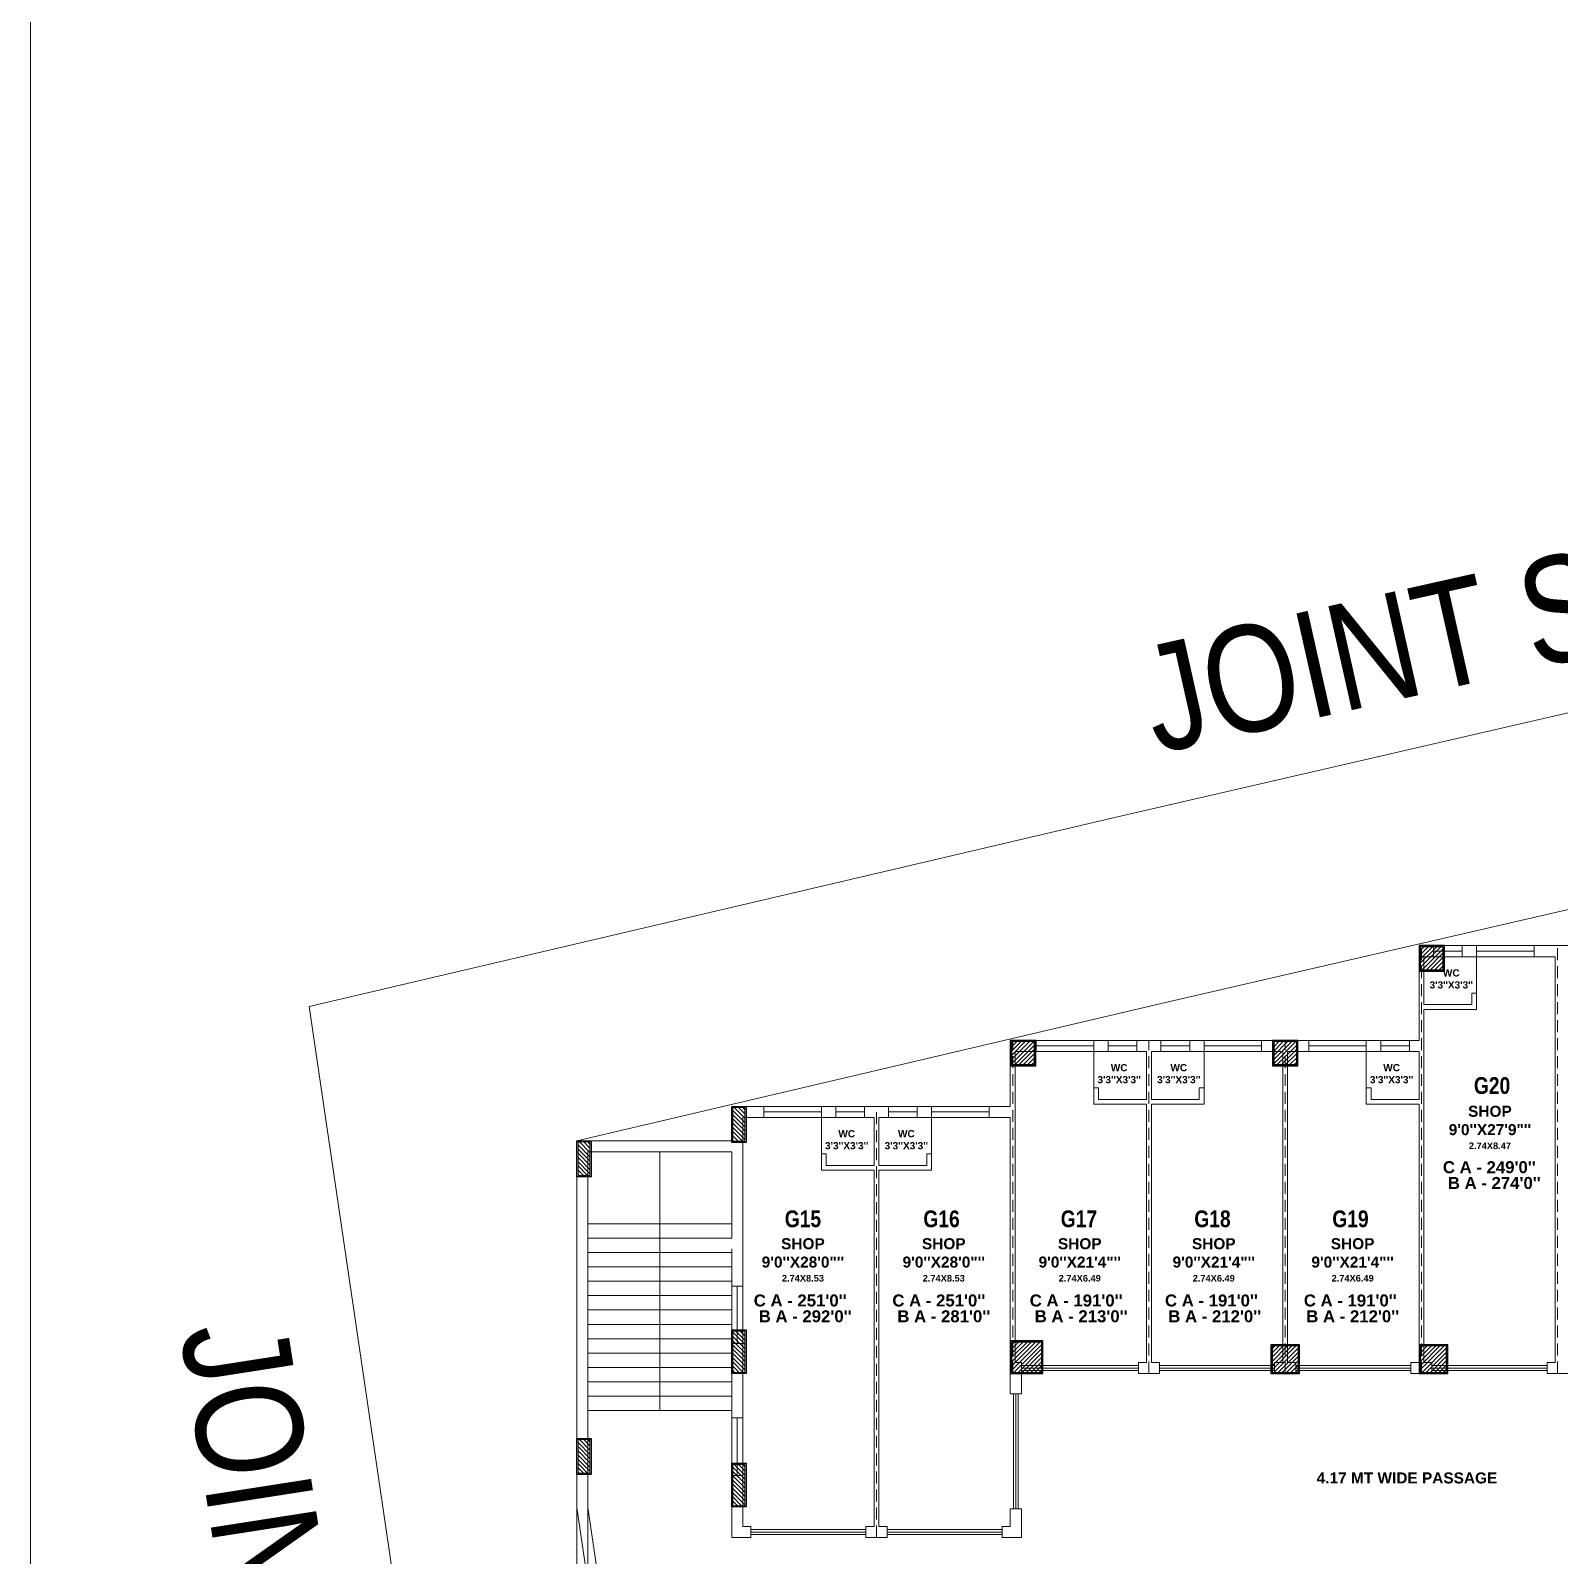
# Model space of a CAD drawing. Header units: metres. Extents: x 0 to 8495, y 0 to 3455.
# Drawn here: x 8253.02 to 8284.91, y 248.09 to 279.9 of the extents above; entities that cross this region are included whole.
import ezdxf

# ---------------------------------------------------------------- set-up
doc = ezdxf.new("R2010")
doc.units = ezdxf.units.M
doc.header["$MEASUREMENT"] = 0
doc.linetypes.add('DASH2', pattern=[0.375, 0.25, -0.125])
doc.layers.get('0').update_dxf_attribs({"lineweight": 18})
for name, color, linetype, lineweight in [('_PrintItems', 7, 'Continuous', 20), ('Columns', 12, 'Continuous', 25), ('furniture', 30, 'Continuous', 20)]:
    doc.layers.add(name, color=color, linetype=linetype, lineweight=lineweight)
doc.styles.add('PreDCRFont', font='ARIALN.TTF')
doc.styles.get("Standard").update_dxf_attribs({"font": 'ARIALN.TTF', "height": 0.2})

msp = doc.modelspace()

# ---------------------------------------------------------------- hatches: boundary and pattern name
at = {"layer": 'Columns', "lineweight": 20}
h = msp.add_hatch(dxfattribs=at)
h.set_pattern_fill('ANSI31', color=5, scale=0.5)
h.set_pattern_definition([(45, (1150.81008, -195.571585), (-0.0441941738, 0.0441941738), [])])
h.paths.add_polyline_path([(8282.482, 260.787), (8282.002, 260.787), (8282.002, 260.307), (8282.482, 260.307)])
h = msp.add_hatch(dxfattribs=at)
h.set_pattern_fill('ANSI31', color=5, scale=0.5)
h.set_pattern_definition([(45, (1142.28643, -199.525565), (-0.0441941738, 0.0441941738), [])])
h.paths.add_polyline_path([(8273.478, 258.33), (8273.958, 258.33), (8273.958, 258.81), (8273.478, 258.81)])
h = msp.add_hatch(dxfattribs=at)
h.set_pattern_fill('ANSI31', color=5, scale=0.5)
h.set_pattern_definition([(45, (1147.753864, -199.525565), (-0.0441941738, 0.0441941738), [])])
h.paths.add_polyline_path([(8278.946, 258.33), (8279.426, 258.33), (8279.426, 258.81), (8278.946, 258.81)])
at = {"layer": 'Columns', "lineweight": 0}
h = msp.add_hatch(dxfattribs=at)
h.set_pattern_fill('ANSI31', color=256, scale=0.5, angle=-90)
h.set_pattern_definition([(315, (1134.13284, -193.962855), (0.0441941738, 0.0441941738), [])])
h.paths.add_polyline_path([(8267.666, 256.732), (8267.916, 256.732), (8267.916, 257.432), (8267.666, 257.432)])
h = msp.add_hatch(dxfattribs=at)
h.set_pattern_fill('ANSI31', color=256, scale=0.5, angle=-90)
h.set_pattern_definition([(315, (1130.90284, -194.67857), (0.0441941738, 0.0441941738), [])])
h.paths.add_polyline_path([(8264.436, 256.016), (8264.686, 256.016), (8264.686, 256.716), (8264.436, 256.716)])
h = msp.add_hatch(dxfattribs=at)
h.set_pattern_fill('ANSI31', color=1, scale=0.5, angle=-90)
h.set_pattern_definition([(315, (1134.13284, -198.85648), (0.0441941738, 0.0441941738), [])])
h.paths.add_polyline_path([(8267.666, 251.909), (8267.916, 251.909), (8267.916, 252.769), (8267.666, 252.769)])
at = {"layer": 'Columns'}
h = msp.add_hatch(dxfattribs=at)
h.set_pattern_fill('ANSI31', color=6, scale=0.5)
h.set_pattern_definition([(45, (1142.43643, -205.94749), (-0.0441941738, 0.0441941738), [])])
h.paths.add_polyline_path([(8274.108, 251.909), (8274.108, 252.539), (8273.478, 252.539), (8273.478, 251.909)])
h = msp.add_hatch(dxfattribs=at)
h.set_pattern_fill('ANSI31', scale=0.5)
h.set_pattern_definition([(45, (1147.753864, -205.87749), (-0.0441941738, 0.0441941738), [])])
h.paths.add_polyline_path([(8278.911, 251.909), (8279.461, 251.909), (8279.461, 252.459), (8278.911, 252.459)])
h = msp.add_hatch(dxfattribs=at)
h.set_pattern_fill('ANSI31', scale=0.5)
h.set_pattern_definition([(45, (1150.84508, -205.87749), (-0.0441941738, 0.0441941738), [])])
h.paths.add_polyline_path([(8282.002, 251.909), (8282.552, 251.909), (8282.552, 252.459), (8282.002, 252.459)])
at = {"layer": 'Columns', "lineweight": 0}
h = msp.add_hatch(dxfattribs=at)
h.set_pattern_fill('ANSI31', color=256, scale=0.5, angle=-90)
h.set_pattern_definition([(315, (1130.90284, -200.88857), (0.0441941738, 0.0441941738), [])])
h.paths.add_polyline_path([(8264.436, 249.806), (8264.686, 249.806), (8264.686, 250.506), (8264.436, 250.506)])
h = msp.add_hatch(dxfattribs=at)
h.set_pattern_fill('ANSI31', color=1, scale=0.5, angle=-90)
h.set_pattern_definition([(315, (1134.13284, -201.40857), (0.0441941738, 0.0441941738), [])])
h.paths.add_polyline_path([(8267.666, 249.126), (8267.916, 249.126), (8267.916, 249.986), (8267.666, 249.986)])

# ---------------------------------------------------------------- linework, layer by layer
at = {"lineweight": 0}
for p, q in [((8287.659, 260.812), (8281.977, 260.812)), ((8281.977, 258.835), (8281.977, 260.812)), ((8281.977, 260.582), (8281.977, 259.582)), ((8281.977, 260.153), (8281.977, 260.582)), ((8281.977, 260.582), (8281.977, 259.582)), ((8281.977, 260.582), (8281.977, 259.582)), ((8281.977, 260.582), (8281.977, 259.582)), ((8281.977, 260.582), (8281.977, 259.582)), ((8281.977, 260.153), (8281.977, 260.582)), ((8282.077, 260.582), (8282.077, 259.582)), ((8284.818, 260.582), (8282.077, 260.582)), ((8282.077, 260.582), (8282.077, 259.582)), ((8282.077, 260.153), (8282.077, 260.582)), ((8282.077, 260.582), (8282.077, 259.582)), ((8282.077, 260.153), (8282.077, 260.582)), ((8282.077, 260.582), (8282.077, 259.582)), ((8282.077, 260.582), (8282.077, 259.582)), ((8282.077, 260.582), (8282.077, 259.582)), ((8283.077, 260.582), (8282.077, 260.582)), ((8282.077, 260.582), (8282.077, 259.582)), ((8282.077, 260.582), (8283.077, 260.582)), ((8282.277, 260.582), (8282.277, 260.812)), ((8282.877, 260.697), (8282.277, 260.697)), ((8282.877, 260.582), (8282.277, 260.582)), ((8282.577, 260.812), (8282.877, 260.812)), ((8282.877, 260.812), (8282.877, 260.582)), ((8283.077, 260.582), (8283.177, 260.582)), ((8283.177, 260.582), (8283.177, 259.482)), ((8283.177, 260.582), (8283.177, 259.822)), ((8284.818, 260.582), (8284.818, 252.114)), ((8282.077, 259.923), (8282.077, 260.352)), ((8283.077, 259.582), (8282.077, 259.582)), ((8283.077, 259.822), (8283.077, 259.582)), ((8283.177, 259.822), (8283.077, 259.822)), ((8282.077, 259.482), (8282.077, 252.114)), ((8283.177, 259.482), (8282.077, 259.482)), ((8281.977, 258.835), (8273.453, 258.835)), ((8273.453, 257.457), (8273.453, 258.835)), ((8273.553, 258.605), (8273.553, 252.114)), ((8276.294, 258.605), (8273.553, 258.605)), ((8273.553, 258.146), (8273.553, 258.605)), ((8275.194, 258.605), (8275.194, 257.505)), ((8275.294, 258.605), (8275.194, 258.605)), ((8275.194, 258.605), (8275.194, 257.845)), ((8275.294, 258.605), (8276.294, 258.605)), ((8276.294, 258.605), (8275.294, 258.605)), ((8275.794, 258.835), (8275.494, 258.835)), ((8275.494, 258.835), (8275.494, 258.605)), ((8275.494, 258.72), (8276.094, 258.72)), ((8275.494, 258.605), (8276.094, 258.605)), ((8276.094, 258.605), (8276.094, 258.835)), ((8276.294, 258.605), (8276.294, 257.605)), ((8276.294, 258.605), (8276.294, 257.605)), ((8276.294, 258.176), (8276.294, 258.605)), ((8276.294, 258.605), (8276.294, 257.605)), ((8276.294, 258.605), (8276.294, 257.605)), ((8276.294, 258.605), (8276.294, 257.605)), ((8276.294, 258.605), (8276.294, 257.605)), ((8276.294, 258.176), (8276.294, 258.605)), ((8276.394, 258.605), (8276.394, 257.605)), ((8279.136, 258.605), (8276.394, 258.605)), ((8276.394, 258.605), (8276.394, 257.605)), ((8276.394, 258.176), (8276.394, 258.605)), ((8276.394, 258.605), (8276.394, 257.605)), ((8276.394, 258.176), (8276.394, 258.605)), ((8276.394, 258.605), (8276.394, 257.605)), ((8276.394, 258.605), (8276.394, 257.605)), ((8276.394, 258.605), (8276.394, 257.605)), ((8277.394, 258.605), (8276.394, 258.605)), ((8276.394, 258.605), (8276.394, 257.605)), ((8276.394, 258.605), (8277.394, 258.605)), ((8276.594, 258.605), (8276.594, 258.835)), ((8277.194, 258.72), (8276.594, 258.72)), ((8277.194, 258.605), (8276.594, 258.605)), ((8276.894, 258.835), (8277.194, 258.835)), ((8277.194, 258.835), (8277.194, 258.605)), ((8277.394, 258.605), (8277.494, 258.605)), ((8277.494, 258.605), (8277.494, 257.505)), ((8277.494, 258.605), (8277.494, 257.845)), ((8279.136, 258.605), (8279.136, 252.114)), ((8281.977, 258.605), (8279.236, 258.605)), ((8279.236, 258.605), (8279.236, 252.114)), ((8280.877, 258.605), (8280.877, 257.505)), ((8280.977, 258.605), (8280.877, 258.605)), ((8280.877, 258.605), (8280.877, 257.845)), ((8280.977, 258.605), (8281.977, 258.605)), ((8281.977, 258.605), (8280.977, 258.605)), ((8281.477, 258.835), (8281.177, 258.835)), ((8281.177, 258.835), (8281.177, 258.605)), ((8281.177, 258.72), (8281.777, 258.72)), ((8281.177, 258.605), (8281.777, 258.605)), ((8281.777, 258.605), (8281.777, 258.835)), ((8281.977, 258.605), (8281.977, 257.605)), ((8275.194, 257.845), (8275.294, 257.845)), ((8275.294, 257.845), (8275.294, 257.605)), ((8277.394, 257.845), (8277.394, 257.605)), ((8277.494, 257.845), (8277.394, 257.845)), ((8280.877, 257.845), (8280.977, 257.845)), ((8280.977, 257.845), (8280.977, 257.605)), ((8267.641, 257.457), (8267.641, 256.741)), ((8267.641, 257.457), (8273.453, 257.457)), ((8270.112, 257.457), (8269.812, 257.457)), ((8269.812, 257.457), (8269.812, 257.227)), ((8269.812, 257.342), (8270.412, 257.342)), ((8270.412, 257.227), (8270.412, 257.457)), ((8270.912, 257.227), (8270.912, 257.457)), ((8271.512, 257.342), (8270.912, 257.342)), ((8271.212, 257.457), (8271.512, 257.457)), ((8271.512, 257.457), (8271.512, 257.227)), ((8275.194, 257.505), (8276.294, 257.505)), ((8275.294, 257.605), (8276.294, 257.605)), ((8276.294, 257.505), (8276.294, 252.114)), ((8277.394, 257.605), (8276.394, 257.605)), ((8276.394, 257.505), (8276.394, 252.114)), ((8277.494, 257.505), (8276.394, 257.505)), ((8280.877, 257.505), (8281.977, 257.505)), ((8280.977, 257.605), (8281.977, 257.605)), ((8281.977, 257.505), (8281.977, 252.114)), ((8267.871, 257.227), (8267.871, 248.693)), ((8267.871, 257.227), (8270.612, 257.227)), ((8269.512, 257.227), (8269.512, 256.127)), ((8269.612, 257.227), (8269.512, 257.227)), ((8269.512, 257.227), (8269.512, 256.467)), ((8269.612, 257.227), (8270.612, 257.227)), ((8270.612, 257.227), (8269.612, 257.227)), ((8269.812, 257.227), (8270.412, 257.227)), ((8270.612, 257.227), (8270.612, 256.227)), ((8270.612, 257.227), (8270.612, 256.227)), ((8270.612, 257.227), (8270.612, 256.227)), ((8270.612, 256.798), (8270.612, 257.227)), ((8270.612, 257.227), (8270.612, 256.227)), ((8270.612, 257.227), (8270.612, 256.227)), ((8270.612, 257.227), (8270.612, 256.227)), ((8270.612, 257.227), (8270.612, 256.227)), ((8270.612, 256.798), (8270.612, 257.227)), ((8270.712, 257.227), (8270.712, 256.227)), ((8270.712, 257.227), (8270.712, 256.227)), ((8270.712, 257.227), (8273.453, 257.227)), ((8270.712, 257.227), (8270.712, 256.227)), ((8270.712, 256.798), (8270.712, 257.227)), ((8270.712, 257.227), (8270.712, 256.227)), ((8270.712, 256.798), (8270.712, 257.227)), ((8270.712, 257.227), (8270.712, 256.227)), ((8270.712, 257.227), (8270.712, 256.227)), ((8270.712, 257.227), (8270.712, 256.227)), ((8271.712, 257.227), (8270.712, 257.227)), ((8270.712, 257.227), (8270.712, 256.227)), ((8270.712, 257.227), (8271.712, 257.227)), ((8271.512, 257.227), (8270.912, 257.227)), ((8271.712, 257.227), (8271.812, 257.227)), ((8271.812, 257.227), (8271.812, 256.127)), ((8271.812, 257.227), (8271.812, 256.467)), ((8273.453, 257.227), (8273.453, 251.461)), ((8264.411, 254.717), (8264.411, 256.741)), ((8264.411, 256.741), (8267.641, 256.741)), ((8264.641, 256.511), (8264.641, 252.987)), ((8264.641, 256.511), (8267.641, 256.511)), ((8267.641, 256.511), (8267.641, 255.961)), ((8267.641, 256.511), (8267.641, 255.011)), ((8267.641, 256.382), (8267.641, 254.717)), ((8269.512, 256.467), (8269.612, 256.467)), ((8269.612, 256.467), (8269.612, 256.227)), ((8271.712, 256.467), (8271.712, 256.227)), ((8271.812, 256.467), (8271.712, 256.467)), ((8269.512, 256.127), (8270.612, 256.127)), ((8269.612, 256.227), (8270.612, 256.227)), ((8270.612, 256.127), (8270.612, 249.152)), ((8270.612, 256.127), (8270.612, 248.693)), ((8271.712, 256.227), (8270.712, 256.227)), ((8270.712, 256.127), (8270.712, 249.382)), ((8270.712, 256.127), (8270.712, 249.001)), ((8271.812, 256.127), (8270.712, 256.127)), ((8264.411, 249.087), (8264.411, 254.717)), ((8264.641, 246.213), (8264.641, 254.487)), ((8267.641, 254.487), (8267.641, 252.823)), ((8267.641, 253.109), (8267.641, 253.709)), ((8267.871, 253.709), (8267.871, 252.509)), ((8267.641, 252.823), (8267.641, 248.463)), ((8267.871, 252.509), (8267.641, 252.509)), ((8273.683, 252.114), (8273.553, 252.114)), ((8273.683, 252.114), (8273.553, 252.114)), ((8273.683, 252.114), (8273.683, 251.884)), ((8276.294, 252.114), (8276.124, 252.114)), ((8276.124, 252.114), (8276.124, 251.884)), ((8276.294, 252.114), (8276.124, 252.114)), ((8276.565, 252.114), (8276.394, 252.114)), ((8276.565, 252.114), (8276.394, 252.114)), ((8276.565, 252.114), (8276.565, 251.884)), ((8279.136, 252.114), (8278.965, 252.114)), ((8278.965, 252.114), (8278.965, 251.884)), ((8279.136, 252.114), (8278.965, 252.114)), ((8279.406, 252.114), (8279.236, 252.114)), ((8279.406, 252.114), (8279.236, 252.114)), ((8279.406, 252.114), (8279.406, 251.884)), ((8281.977, 252.114), (8281.806, 252.114)), ((8281.806, 252.114), (8281.806, 251.884)), ((8281.977, 252.114), (8281.806, 252.114)), ((8282.247, 252.114), (8282.077, 252.114)), ((8282.247, 252.114), (8282.247, 251.884)), ((8284.818, 252.114), (8284.647, 252.114)), ((8284.647, 252.114), (8284.647, 251.884)), ((8273.683, 251.461), (8273.683, 251.884)), ((8273.683, 251.461), (8273.683, 251.626)), ((8276.394, 251.884), (8276.124, 251.884)), ((8276.565, 251.884), (8276.394, 251.884)), ((8279.406, 251.884), (8278.965, 251.884)), ((8282.207, 251.884), (8281.806, 251.884)), ((8282.247, 251.884), (8282.207, 251.884)), ((8285.089, 251.884), (8284.647, 251.884)), ((8273.453, 251.461), (8273.683, 251.461)), ((8267.641, 250.359), (8267.641, 250.959)), ((8267.871, 250.959), (8267.871, 249.759)), ((8267.871, 249.759), (8267.641, 249.759)), ((8270.712, 249.152), (8270.712, 248.693)), ((8273.453, 249.061), (8273.453, 248.693)), ((8273.453, 249.061), (8273.683, 249.061)), ((8273.683, 248.463), (8273.683, 249.061)), ((8267.641, 248.463), (8268.041, 248.463)), ((8268.041, 248.693), (8267.871, 248.693)), ((8268.041, 248.693), (8268.041, 248.463)), ((8270.612, 248.693), (8270.441, 248.693)), ((8270.441, 248.693), (8270.441, 248.463)), ((8270.441, 248.463), (8270.883, 248.463)), ((8270.883, 248.463), (8270.618, 248.463)), ((8270.883, 248.693), (8270.712, 248.693)), ((8270.883, 248.693), (8270.883, 248.463)), ((8273.453, 248.693), (8273.283, 248.693)), ((8273.283, 248.693), (8273.283, 248.463)), ((8273.453, 248.463), (8273.283, 248.463)), ((8273.453, 248.463), (8273.683, 248.463))]:
    msp.add_line(p, q, dxfattribs=at)
at = {"color": 1, "linetype": 'DASH2', "lineweight": 0}
for p, q in [((8282.027, 251.884), (8282.027, 260.812)), ((8284.868, 251.884), (8284.868, 260.812)), ((8273.503, 251.884), (8273.503, 258.835)), ((8276.344, 251.884), (8276.344, 258.835)), ((8279.186, 251.884), (8279.186, 258.835)), ((8270.662, 248.463), (8270.662, 257.457))]:
    msp.add_line(p, q, dxfattribs=at)
at = {"color": 134, "lineweight": 0}
for p, q in [((8283.177, 260.582), (8283.177, 259.822)), ((8275.194, 258.605), (8275.194, 257.845)), ((8277.494, 258.605), (8277.494, 257.845)), ((8280.877, 258.605), (8280.877, 257.845)), ((8269.512, 257.227), (8269.512, 256.467)), ((8271.812, 257.227), (8271.812, 256.467)), ((8273.683, 251.999), (8276.124, 251.999)), ((8276.565, 251.999), (8278.965, 251.999)), ((8279.406, 251.999), (8281.806, 251.999)), ((8282.247, 251.999), (8284.647, 251.999)), ((8273.568, 249.061), (8273.568, 251.461)), ((8268.041, 248.578), (8270.441, 248.578)), ((8270.883, 248.578), (8273.283, 248.578))]:
    msp.add_line(p, q, dxfattribs=at)
at = {"color": 167, "lineweight": 0}
for p in [(8264.411, 251.111), (8264.411, 246.213)]:
    msp.add_line(p, (8264.411, 256.741), dxfattribs=at)
at = {"color": 251, "lineweight": 0}
for p, q in [((8266.141, 256.511), (8266.141, 251.111)), ((8264.641, 255.011), (8267.641, 255.011)), ((8267.641, 255.011), (8264.641, 255.011)), ((8264.641, 254.711), (8267.641, 254.711)), ((8264.641, 254.411), (8267.641, 254.411)), ((8264.641, 254.111), (8267.641, 254.111)), ((8264.641, 253.811), (8267.641, 253.811)), ((8264.641, 253.511), (8267.641, 253.511)), ((8264.641, 253.211), (8267.641, 253.211)), ((8264.641, 252.911), (8267.641, 252.911)), ((8264.641, 249.087), (8264.641, 252.823)), ((8264.641, 252.611), (8267.641, 252.611)), ((8264.641, 252.311), (8267.641, 252.311)), ((8264.641, 252.011), (8267.641, 252.011)), ((8264.641, 251.711), (8267.641, 251.711)), ((8264.641, 251.411), (8267.641, 251.411)), ((8264.641, 251.111), (8267.641, 251.111))]:
    msp.add_line(p, q, dxfattribs=at)
at = {"color": 1, "lineweight": 0}
for p, q in [((8267.641, 253.709), (8267.871, 253.709)), ((8273.683, 251.884), (8273.503, 251.884)), ((8267.641, 250.959), (8267.871, 250.959))]:
    msp.add_line(p, q, dxfattribs=at)
at = {"color": 193, "lineweight": 0}
for p, q in [((8273.683, 252.049), (8276.124, 252.049)), ((8273.683, 251.949), (8276.124, 251.949)), ((8276.565, 252.049), (8278.965, 252.049)), ((8276.565, 251.949), (8278.965, 251.949)), ((8279.406, 252.049), (8281.806, 252.049)), ((8279.406, 251.949), (8281.806, 251.949)), ((8282.247, 252.049), (8284.647, 252.049)), ((8282.247, 251.949), (8284.647, 251.949)), ((8273.518, 249.061), (8273.518, 251.461)), ((8273.618, 249.061), (8273.618, 251.461)), ((8268.041, 248.628), (8270.441, 248.628)), ((8268.041, 248.528), (8270.441, 248.528)), ((8270.883, 248.628), (8273.283, 248.628)), ((8270.883, 248.528), (8273.283, 248.528))]:
    msp.add_line(p, q, dxfattribs=at)
at = {"lineweight": 0}
msp.add_lwpolyline([(8253.018, 335.407), (8394.724, 335.407), (8394.724, 126.342), (8253.018, 126.342)], close=True, dxfattribs=at)
for points in [[(8281.977, 259.582), (8281.977, 260.582)], [(8282.077, 259.582), (8282.077, 260.582)], [(8276.294, 257.605), (8276.294, 258.605)], [(8276.394, 257.605), (8276.394, 258.605)], [(8270.612, 256.227), (8270.612, 257.227)], [(8270.712, 256.227), (8270.712, 257.227)]]:
    msp.add_lwpolyline(points, dxfattribs=at)
at = {"color": 1, "lineweight": 0}
for points in [[(8284.377, 260.812), (8283.177, 260.812), (8283.177, 260.582), (8284.377, 260.582)], [(8283.177, 260.697), (8284.377, 260.697), (8284.377, 260.697), (8283.177, 260.697)], [(8275.194, 258.835), (8273.994, 258.835), (8273.994, 258.605), (8275.194, 258.605)], [(8273.994, 258.72), (8275.194, 258.72), (8275.194, 258.72), (8273.994, 258.72)], [(8278.694, 258.835), (8277.494, 258.835), (8277.494, 258.605), (8278.694, 258.605)], [(8277.494, 258.72), (8278.694, 258.72), (8278.694, 258.72), (8277.494, 258.72)], [(8280.877, 258.835), (8279.677, 258.835), (8279.677, 258.605), (8280.877, 258.605)], [(8279.677, 258.72), (8280.877, 258.72), (8280.877, 258.72), (8279.677, 258.72)], [(8269.512, 257.457), (8268.312, 257.457), (8268.312, 257.227), (8269.512, 257.227)], [(8268.312, 257.342), (8269.512, 257.342), (8269.512, 257.342), (8268.312, 257.342)], [(8273.012, 257.457), (8271.812, 257.457), (8271.812, 257.227), (8273.012, 257.227)], [(8271.812, 257.342), (8273.012, 257.342), (8273.012, 257.342), (8271.812, 257.342)], [(8267.641, 253.709), (8267.871, 253.709), (8267.871, 252.509), (8267.641, 252.509)], [(8267.756, 252.509), (8267.756, 252.509), (8267.756, 253.709), (8267.756, 253.709)], [(8267.641, 250.959), (8267.871, 250.959), (8267.871, 249.759), (8267.641, 249.759)], [(8267.756, 249.759), (8267.756, 249.759), (8267.756, 250.959), (8267.756, 250.959)]]:
    msp.add_lwpolyline(points, close=True, dxfattribs=at)
for points in [[(8264.411, 249.087), (8267.36, 229.051)], [(8264.643, 249.087), (8265.29, 244.693)]]:
    msp.add_lwpolyline(points)
at = {"layer": 'Columns', "color": 5, "lineweight": 30}
for points in [[(8281.977, 260.282), (8282.507, 260.282), (8282.507, 260.812), (8281.977, 260.812)], [(8282.002, 260.307), (8282.482, 260.307), (8282.482, 260.787), (8282.002, 260.787)], [(8273.453, 258.305), (8273.983, 258.305), (8273.983, 258.835), (8273.453, 258.835)], [(8273.478, 258.33), (8273.958, 258.33), (8273.958, 258.81), (8273.478, 258.81)], [(8278.921, 258.305), (8279.451, 258.305), (8279.451, 258.835), (8278.921, 258.835)], [(8278.946, 258.33), (8279.426, 258.33), (8279.426, 258.81), (8278.946, 258.81)]]:
    msp.add_lwpolyline(points, close=True, dxfattribs=at)
at = {"layer": 'Columns'}
for points in [[(8267.941, 256.707), (8267.641, 256.707), (8267.641, 257.457), (8267.941, 257.457)], [(8264.711, 255.991), (8264.411, 255.991), (8264.411, 256.741), (8264.711, 256.741)], [(8264.711, 249.781), (8264.411, 249.781), (8264.411, 250.531), (8264.711, 250.531)]]:
    msp.add_lwpolyline(points, close=True, dxfattribs=at)
at = {"layer": 'Columns', "lineweight": 0}
for points in [[(8267.916, 256.732), (8267.666, 256.732), (8267.666, 257.432), (8267.916, 257.432)], [(8264.686, 256.016), (8264.436, 256.016), (8264.436, 256.716), (8264.686, 256.716)], [(8264.686, 249.806), (8264.436, 249.806), (8264.436, 250.506), (8264.686, 250.506)]]:
    msp.add_lwpolyline(points, close=True, dxfattribs=at)
at = {"layer": 'Columns', "color": 1, "lineweight": 30}
for points in [[(8267.941, 251.884), (8267.641, 251.884), (8267.641, 252.794), (8267.941, 252.794)], [(8267.941, 249.101), (8267.641, 249.101), (8267.641, 250.011), (8267.941, 250.011)]]:
    msp.add_lwpolyline(points, close=True, dxfattribs=at)
at = {"layer": 'Columns', "color": 1, "lineweight": 0}
for points in [[(8267.916, 251.909), (8267.666, 251.909), (8267.666, 252.769), (8267.916, 252.769)], [(8267.916, 249.126), (8267.666, 249.126), (8267.666, 249.986), (8267.916, 249.986)]]:
    msp.add_lwpolyline(points, close=True, dxfattribs=at)
at = {"layer": 'Columns', "color": 6}
for points in [[(8273.453, 251.884), (8274.133, 251.884), (8274.133, 252.564), (8273.453, 252.564)], [(8273.478, 251.909), (8274.108, 251.909), (8274.108, 252.539), (8273.478, 252.539)]]:
    msp.add_lwpolyline(points, close=True, dxfattribs=at)
at = {"layer": 'Columns', "color": 7}
for points in [[(8278.886, 251.884), (8279.486, 251.884), (8279.486, 252.484), (8278.886, 252.484)], [(8278.911, 251.909), (8279.461, 251.909), (8279.461, 252.459), (8278.911, 252.459)], [(8281.977, 251.884), (8282.577, 251.884), (8282.577, 252.484), (8281.977, 252.484)], [(8282.002, 251.909), (8282.552, 251.909), (8282.552, 252.459), (8282.002, 252.459)]]:
    msp.add_lwpolyline(points, close=True, dxfattribs=at)
at = {"layer": 'furniture', "color": 57, "true_color": 0x80812c}
msp.add_lwpolyline([(8322.166, 274.233), (8275.782, 263.522), (8258.829, 259.539), (8264.421, 221.551), (8329.921, 221.551)], close=True, dxfattribs=at)
at = {"layer": 'furniture', "color": 167}
for points in [[(8324.774, 229.051), (8318.84, 269.36), (8276.69, 259.627), (8264.411, 256.741)], [(8324.774, 229.051), (8318.84, 269.36), (8276.69, 259.627), (8264.411, 256.741)], [(8264.411, 249.087), (8267.36, 229.051)]]:
    msp.add_lwpolyline(points, dxfattribs=at)

# ---------------------------------------------------------------- texts
at = {"color": 245, "linetype": 'ByBlock', "lineweight": -2, "char_height": 0.15, "width": 2.26927, "attachment_point": 5}
for insert in [(8282.649, 260.117), (8275.723, 258.14), (8276.966, 258.14), (8281.405, 258.14), (8270.04, 256.762), (8271.284, 256.762)]:
    msp.add_mtext("{\\fArial|b1|i0|c0|p34;WC\\P3'3''X3'3''}", dxfattribs=dict(at, insert=insert))
at = {"color": 57, "linetype": 'ByBlock', "lineweight": -2, "true_color": 0x80812c, "char_height": 0.35, "width": 5.87922, "attachment_point": 5}
for s, insert in [('{\\fArial Narrow|b1|i0|c0|p34;G20}', (8283.5, 257.891)), ('{\\fArial Narrow|b1|i0|c0|p34;G15}', (8269.127, 255.11)), ('{\\fArial Narrow|b1|i0|c0|p34;G16}', (8272.018, 255.11)), ('{\\fArial Narrow|b1|i0|c0|p34;G17}', (8274.883, 255.11)), ('{\\fArial Narrow|b1|i0|c0|p34;G18}', (8277.669, 255.11)), ('{\\fArial Narrow|b1|i0|c0|p34;G19}', (8280.547, 255.11))]:
    msp.add_mtext(s, dxfattribs=dict(at, insert=insert))
at = {"color": 167, "linetype": 'ByBlock', "lineweight": -2, "char_height": 0.23, "width": 5.87922, "attachment_point": 5}
for s, insert in [('{\\fArial|b1|i0|c0|p34;SHOP\\P9\'0\'\'X27\'9"\'\'\\P\\H0.6x;2.74X8.47}', (8283.456, 257.018)), ('{\\fArial|b1|i0|c0|p34;SHOP\\P9\'0\'\'X28\'0"\'\'\\P\\H0.6x;2.74X8.53}', (8269.127, 254.255)), ('{\\fArial|b1|i0|c0|p34;SHOP\\P9\'0\'\'X28\'0"\'\'\\P\\H0.6x;2.74X8.53}', (8272.065, 254.255)), ('{\\fArial|b1|i0|c0|p34;SHOP\\P9\'0\'\'X21\'4"\'\'\\P\\H0.6x;2.74X6.49}', (8274.901, 254.255)), ('{\\fArial|b1|i0|c0|p34;SHOP\\P9\'0\'\'X21\'4"\'\'\\P\\H0.6x;2.74X6.49}', (8277.696, 254.255)), ('{\\fArial|b1|i0|c0|p34;SHOP\\P9\'0\'\'X21\'4"\'\'\\P\\H0.6x;2.74X6.49}', (8280.592, 254.255))]:
    msp.add_mtext(s, dxfattribs=dict(at, insert=insert))
at = {"color": 1, "linetype": 'ByBlock', "lineweight": -2, "true_color": 0xff1a1a, "char_height": 0.25, "width": 6.93704, "attachment_point": 8}
for s, insert in [("{\\fArial|b1|i0|c0|p34;C A - 249'0''}", (8283.443, 256.061)), ("{\\fArial|b1|i0|c0|p34;B A - 274'0''}", (8283.547, 255.732)), ("{\\fArial|b1|i0|c0|p34;C A - 251'0''}", (8269.07, 253.28)), ("{\\fArial|b1|i0|c0|p34;C A - 251'0''}", (8271.961, 253.28)), ("{\\fArial|b1|i0|c0|p34;C A - 191'0''}", (8274.826, 253.28)), ("{\\fArial|b1|i0|c0|p34;C A - 191'0''}", (8277.647, 253.28)), ("{\\fArial|b1|i0|c0|p34;C A - 191'0''}", (8280.543, 253.28)), ("{\\fArial|b1|i0|c0|p34;B A - 292'0''}", (8269.174, 252.95)), ("{\\fArial|b1|i0|c0|p34;B A - 281'0''}", (8272.065, 252.95)), ("{\\fArial|b1|i0|c0|p34;B A - 213'0''}", (8274.93, 252.95)), ("{\\fArial|b1|i0|c0|p34;B A - 212'0''}", (8277.716, 252.95)), ("{\\fArial|b1|i0|c0|p34;B A - 212'0''}", (8280.594, 252.95))]:
    msp.add_mtext(s, dxfattribs=dict(at, insert=insert))
at = {"color": 251, "linetype": 'ByBlock', "lineweight": -2, "insert": (8281.726, 249.705), "char_height": 0.23, "width": 3.84541, "attachment_point": 5}
msp.add_mtext('{\\fArial|b1|i0|c0|p34;4.17 MT WIDE PASSAGE}', dxfattribs=at)
at = {"layer": '_PrintItems', "lineweight": 30, "style": 'PreDCRFont'}
for s, rotation, p in [('JOINT SR.NO.1217', 12.6438, (8276.505, 264.813)), ('JOINT PLORT NO.4', 278.8727, (8256.137, 252.79))]:
    msp.add_text(s, height=2.22177, rotation=rotation, dxfattribs=at).set_placement(p)

doc.saveas('drawing.dxf')
